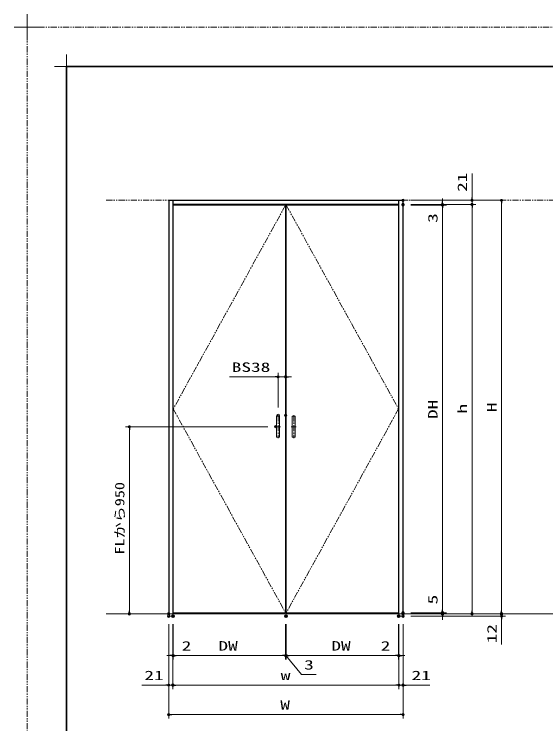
# Model space of a CAD drawing. Units: millimetres, scale not verified. Extents: x -1306 to 1306, y -607 to 607.
# Drawn here: x -1306 to -766, y -113 to 607 of the extents above; entities that cross this region are included whole.
import ezdxf
from ezdxf.enums import TextEntityAlignment as Align

# ---------------------------------------------------------------- set-up
doc = ezdxf.new("R2010")
doc.units = ezdxf.units.MM
doc.header["$LTSCALE"] = 5
doc.header["$PDMODE"] = 32
doc.header["$PDSIZE"] = 2.5
for name, pattern in [('USER1', [2.5, 1.25, -0.25, 0.25, -0.25, 0.25, -0.25]), ('USER2', [0.375, 0.25, -0.125]), ('USER5', [2, 1.25, -0.25, 0.25, -0.25])]:
    doc.linetypes.add(name, pattern=pattern)
for name, color, linetype, lineweight in [('0-1_線(白)', 7, 'Continuous', 30), ('0-2_寸法線', 3, 'Continuous', 13), ('0-3_線(黄)', 2, 'Continuous', 15), ('0-4_線(水)', 4, 'Continuous', 9), ('0-5_二点鎖線', 4, 'USER1', 9), ('0-6_点線(水)', 4, 'USER2', 9), ('0-7_0', 4, 'Continuous', 25), ('0-8_DEFPOINTS', 7, 'Continuous', 5), ('0-C_中心線', 3, 'USER5', 9), ('0-D_陰線', 4, 'USER1', 9), ('0-E_図面枠', 7, 'Continuous', 35), ('0-F_一般', 7, 'Continuous', 5)]:
    doc.layers.add(name, color=color, linetype=linetype, lineweight=lineweight)
doc.styles.add('ＭＳ ゴシック', font='')
doc.styles.get('ＭＳ ゴシック').set_extended_font_data('MS Gothic')

# ---------------------------------------------------------------- blocks, each defined once
blk = doc.blocks.new('_DOT')
at = {"layer": '0-7_0', "color": 3}
blk.add_line((-2.5, 0), (-5, 0), dxfattribs=at)
for points in [[(0, 0), (-2.5, 0), (-2.48, 0.313)], [(0, 0), (-2.48, -0.313), (-2.5, 0)], [(0, 0), (-2.48, 0.313), (-2.421, 0.622)], [(0, 0), (-2.421, -0.622), (-2.48, -0.313)], [(0, 0), (-2.421, 0.622), (-2.324, 0.92)], [(0, 0), (-2.324, -0.92), (-2.421, -0.622)], [(0, 0), (-2.324, 0.92), (-2.191, 1.204)], [(0, 0), (-2.191, -1.204), (-2.324, -0.92)], [(0, 0), (-2.191, 1.204), (-2.023, 1.469)], [(0, 0), (-2.023, -1.469), (-2.191, -1.204)], [(0, 0), (-2.023, 1.469), (-1.822, 1.711)], [(0, 0), (-1.822, -1.711), (-2.023, -1.469)], [(0, 0), (-1.822, 1.711), (-1.594, 1.926)], [(0, 0), (-1.594, -1.926), (-1.822, -1.711)], [(0, 0), (-1.594, 1.926), (-1.34, 2.111)], [(0, 0), (-1.34, -2.111), (-1.594, -1.926)], [(0, 0), (-1.34, 2.111), (-1.064, 2.262)], [(0, 0), (-1.064, -2.262), (-1.34, -2.111)], [(0, 0), (-1.064, 2.262), (-0.773, 2.378)], [(0, 0), (-0.773, -2.378), (-1.064, -2.262)], [(0, 0), (-0.773, 2.378), (-0.468, 2.456)], [(0, 0), (-0.468, -2.456), (-0.773, -2.378)], [(0, 0), (-0.468, 2.456), (-0.157, 2.495)], [(0, 0), (-0.157, -2.495), (-0.468, -2.456)], [(0, 0), (-0.157, 2.495), (0.157, 2.495)], [(0, 0), (0.157, -2.495), (-0.157, -2.495)], [(0, 0), (0.157, 2.495), (0.468, 2.456)], [(0, 0), (0.468, 2.456), (0.773, 2.378)], [(0, 0), (0.773, 2.378), (1.064, 2.262)], [(0, 0), (1.064, 2.262), (1.34, 2.111)], [(0, 0), (1.34, 2.111), (1.594, 1.926)], [(0, 0), (1.594, 1.926), (1.822, 1.711)], [(0, 0), (1.822, 1.711), (2.023, 1.469)], [(0, 0), (2.023, 1.469), (2.191, 1.204)], [(0, 0), (2.191, 1.204), (2.324, 0.92)], [(0, 0), (2.324, 0.92), (2.421, 0.622)], [(0, 0), (2.421, 0.622), (2.48, 0.313)], [(0, 0), (2.48, 0.313), (2.5, 0)], [(0, 0), (0.468, -2.456), (0.157, -2.495)], [(0, 0), (0.773, -2.378), (0.468, -2.456)], [(0, 0), (1.064, -2.262), (0.773, -2.378)], [(0, 0), (1.34, -2.111), (1.064, -2.262)], [(0, 0), (1.594, -1.926), (1.34, -2.111)], [(0, 0), (1.822, -1.711), (1.594, -1.926)], [(0, 0), (2.023, -1.469), (1.822, -1.711)], [(0, 0), (2.191, -1.204), (2.023, -1.469)], [(0, 0), (2.324, -0.92), (2.191, -1.204)], [(0, 0), (2.421, -0.622), (2.324, -0.92)], [(0, 0), (2.48, -0.313), (2.421, -0.622)], [(0, 0), (2.5, 0), (2.48, -0.313)]]:
    blk.add_solid(points, dxfattribs=at)
blk = doc.blocks.new('グループ-13-1')
at = {"layer": '0-F_一般'}
for p, q in [((62041.6, -14029.5), (62041.6, -13365.5)), ((61709.6, -13697.5), (62373.6, -13697.5))]:
    blk.add_line(p, q, dxfattribs=at)

msp = doc.modelspace()

# ---------------------------------------------------------------- linework, layer by layer
at = {"layer": '0-1_線(白)'}
for p, q in [((-1149.282, 418.228), (-1149.282, -1.772)), ((-1149.282, 418.228), (-911.282, 418.228)), ((-1145.082, 418.228), (-1145.082, -1.772)), ((-915.482, -1.772), (-915.482, 418.228)), ((-911.282, -1.772), (-911.282, 418.228)), ((-915.482, 414.028), (-1145.082, 414.028))]:
    msp.add_line(p, q, dxfattribs=at)
at = {"layer": '0-2_寸法線'}
for p, q in [((-841.282, 421.228), (-841.282, 445.562)), ((-903.282, 418.228), (-837.282, 418.228)), ((-903.282, 418.228), (-807.282, 418.228)), ((-871.282, 417.028), (-871.282, 420.028)), ((-841.282, 414.028), (-841.282, 418.228)), ((-1030.582, -0.772), (-1030.582, 413.428)), ((-1029.982, -0.772), (-1029.982, 413.428)), ((-903.282, 414.028), (-837.282, 414.028)), ((-903.282, 414.028), (-867.282, 414.028)), ((-903.282, 414.028), (-837.282, 414.028)), ((-903.282, 413.428), (-867.282, 413.428)), ((-903.282, 413.428), (-867.282, 413.428)), ((-871.282, 414.028), (-871.282, 413.428)), ((-841.282, 411.028), (-841.282, 408.028)), ((-841.282, 411.028), (-841.282, 1.228)), ((-811.282, 415.228), (-811.282, 1.228)), ((-871.282, 410.428), (-871.282, 392.762)), ((-871.282, 410.428), (-871.282, 2.228)), ((-1041.182, 238.928), (-1087.42, 238.928)), ((-1038.182, 207.928), (-1038.182, 242.928)), ((-1030.582, 238.928), (-1038.182, 238.928)), ((-1030.582, 207.928), (-1030.582, 242.928)), ((-1027.582, 238.928), (-1024.582, 238.928)), ((-1048.682, 188.228), (-1193.282, 188.228)), ((-1189.282, 185.228), (-1189.282, 1.228)), ((-871.282, 2.228), (-871.282, 19.895)), ((-811.282, 1.228), (-811.282, 4.228)), ((-1157.282, -1.772), (-1193.282, -1.772)), ((-903.282, -0.772), (-867.282, -0.772)), ((-903.282, -0.772), (-867.282, -0.772)), ((-903.282, -1.772), (-837.282, -1.772)), ((-903.282, -1.772), (-807.282, -1.772)), ((-903.282, -1.772), (-807.282, -1.772)), ((-903.282, -1.772), (-867.282, -1.772)), ((-903.282, -4.172), (-807.282, -4.172)), ((-871.282, -1.772), (-871.282, -0.772)), ((-871.282, -4.772), (-871.282, -7.772)), ((-811.282, -1.772), (-811.282, -4.172)), ((-811.282, -7.172), (-811.282, -32.934)), ((-1149.282, -12.172), (-1149.282, -108.172)), ((-1149.282, -12.172), (-1149.282, -78.172)), ((-1145.082, -12.172), (-1145.082, -78.172)), ((-1145.082, -12.172), (-1145.082, -48.172)), ((-1145.082, -12.172), (-1145.082, -78.172)), ((-1144.682, -12.172), (-1144.682, -48.172)), ((-1144.682, -12.172), (-1144.682, -48.172)), ((-1030.582, -12.172), (-1030.582, -48.172)), ((-1030.582, -12.172), (-1030.582, -48.172)), ((-1029.982, -12.172), (-1029.982, -48.172)), ((-1029.982, -12.172), (-1029.982, -48.172)), ((-915.882, -12.172), (-915.882, -48.172)), ((-915.882, -12.172), (-915.882, -48.172)), ((-915.482, -12.172), (-915.482, -78.172)), ((-915.482, -12.172), (-915.482, -48.172)), ((-915.482, -12.172), (-915.482, -78.172)), ((-911.282, -12.172), (-911.282, -108.172)), ((-911.282, -12.172), (-911.282, -78.172)), ((-1148.082, -44.172), (-1151.082, -44.172)), ((-1145.082, -44.172), (-1144.682, -44.172)), ((-1141.682, -44.172), (-1033.582, -44.172)), ((-1141.682, -44.172), (-1124.015, -44.172)), ((-1033.582, -44.172), (-1036.582, -44.172)), ((-1029.982, -44.172), (-1030.582, -44.172)), ((-1029.982, -44.172), (-1030.582, -44.172)), ((-918.882, -44.172), (-1026.982, -44.172)), ((-1026.982, -44.172), (-1023.982, -44.172)), ((-918.882, -44.172), (-936.548, -44.172)), ((-915.482, -44.172), (-915.882, -44.172)), ((-912.482, -44.172), (-909.482, -44.172)), ((-1152.282, -74.172), (-1176.615, -74.172)), ((-1145.082, -74.172), (-1149.282, -74.172)), ((-918.482, -74.172), (-1142.082, -74.172)), ((-1142.082, -74.172), (-1139.082, -74.172)), ((-918.482, -74.172), (-921.482, -74.172)), ((-915.482, -74.172), (-911.282, -74.172)), ((-908.282, -74.172), (-883.948, -74.172)), ((-914.282, -104.172), (-1146.282, -104.172))]:
    msp.add_line(p, q, dxfattribs=at)
for points in [[(-1039.682, 177.528), (-1036.682, 177.528), (-1036.682, 198.928), (-1039.682, 198.928)], [(-1023.882, 177.528), (-1020.882, 177.528), (-1020.882, 198.928), (-1023.882, 198.928)]]:
    msp.add_lwpolyline(points, close=True, dxfattribs=at)
msp.add_lwpolyline([(-1030.282, -44.172), (-1014.33, -63.381), (-999.663, -63.381)], dxfattribs=at)
at = {"layer": '0-3_線(黄)'}
msp.add_line((-1212.772, -1.772), (-334.746, -1.772), dxfattribs=at)
at = {"layer": '0-4_線(水)'}
for p, q in [((-1030.582, 413.428), (-1144.682, 413.428)), ((-1144.682, -0.772), (-1144.682, 413.428)), ((-1029.983, 413.428), (-915.882, 413.428)), ((-915.882, -0.772), (-915.882, 413.428)), ((-1030.582, -0.772), (-1144.682, -0.772)), ((-915.882, -0.772), (-1029.982, -0.772))]:
    msp.add_line(p, q, dxfattribs=at)
at = {"layer": '0-5_二点鎖線'}
for points in [[(-1030.582, 413.428), (-1144.682, 206.328), (-1030.582, -0.772)], [(-1029.983, 413.428), (-915.882, 206.328), (-1029.982, -0.772)]]:
    msp.add_lwpolyline(points, dxfattribs=at)
at = {"layer": '0-6_点線(水)'}
for p, q in [((-1149.282, -1.772), (-1149.282, -4.172)), ((-1149.282, -4.172), (-1145.082, -4.172)), ((-1145.082, -4.172), (-1145.082, -1.772)), ((-915.482, -4.172), (-915.482, -1.772)), ((-911.282, -4.172), (-915.482, -4.172)), ((-911.282, -1.772), (-911.282, -4.172))]:
    msp.add_line(p, q, dxfattribs=at)
at = {"layer": '0-8_DEFPOINTS'}
for p, q in [((-1252.964, 541.55), (-1252.964, 566.45)), ((-1265.414, 554), (-1240.514, 554))]:
    msp.add_line(p, q, dxfattribs=at)
for p in [(-911.282, 418.228), (-911.282, 414.028), (-911.282, 413.428), (-871.282, 413.428), (-841.282, 414.028), (-1030.582, 238.928), (-1038.182, 199.928), (-1030.582, 199.928), (-1040.682, 188.228), (-911.282, -0.772), (-871.282, -0.772), (-1189.282, -1.772), (-1149.282, -1.772), (-1149.282, -4.172), (-1145.082, -4.172), (-1144.682, -4.172), (-1030.582, -4.172), (-1029.982, -4.172), (-915.882, -4.172), (-915.482, -4.172), (-915.482, -4.172), (-911.282, -1.772), (-911.282, -4.172), (-911.282, -4.172), (-871.282, -1.772), (-841.282, -1.772), (-811.282, -1.772), (-811.282, -1.772), (-1144.682, -44.172), (-1030.582, -44.172), (-1029.982, -44.172), (-915.482, -44.172), (-1145.082, -74.172), (-1145.082, -74.172), (-911.282, -74.172), (-1149.282, -104.172)]:
    msp.add_point(p, dxfattribs=at)
at = {"layer": '0-C_中心線'}
for p, q in [((-1038.182, 199.928), (-1038.182, 176.528)), ((-1022.382, 199.928), (-1022.382, 176.528)), ((-1040.682, 188.228), (-1035.682, 188.228)), ((-1024.882, 188.228), (-1019.882, 188.228))]:
    msp.add_line(p, q, dxfattribs=at)
at = {"layer": '0-D_陰線'}
for p, q in [((387.036, 594), (-1292.964, 594)), ((-1292.964, -594), (-1292.964, 594)), ((-1212.772, 418.228), (-334.746, 418.228))]:
    msp.add_line(p, q, dxfattribs=at)
at = {"layer": '0-E_図面枠'}
msp.add_lwpolyline([(-1252.964, -554), (347.036, -554), (347.036, 554), (-1252.964, 554)], close=True, dxfattribs=at)

# ---------------------------------------------------------------- block references
at = {"layer": '0-2_寸法線', "xscale": 0.6, "yscale": 0.6}
for p, rotation in [((-841.282, 418.228), 270), ((-811.282, 418.228), 90), ((-871.282, 414.028), 270), ((-871.282, 413.428), 90), ((-871.282, 413.428), 90), ((-841.282, 414.028), 90), ((-841.282, 414.028), 90), ((-1030.582, 238.928), 180), ((-1189.282, 188.228), 90), ((-1189.282, -1.772), 270), ((-871.282, -0.772), 270), ((-871.282, -0.772), 270), ((-841.282, -1.772), 270), ((-811.282, -1.772), 270), ((-811.282, -1.772), 270), ((-871.282, -1.772), 90), ((-811.282, -4.172), 90), ((-1144.682, -44.172), 180), ((-1144.682, -44.172), 180), ((-1029.982, -44.172), 180), ((-1029.982, -44.172), 180), ((-915.482, -44.172), 180), ((-1145.082, -74.172), 180), ((-1145.082, -74.172), 180), ((-911.282, -74.172), 180), ((-1149.282, -104.172), 180)]:
    msp.add_blockref('_DOT', p, dxfattribs=dict(at, rotation=rotation))
for p in [(-1038.182, 238.928), (-1145.082, -44.172), (-1030.582, -44.172), (-1030.582, -44.172), (-915.882, -44.172), (-915.882, -44.172), (-1149.282, -74.172), (-915.482, -74.172), (-915.482, -74.172), (-911.282, -104.172)]:
    msp.add_blockref('_DOT', p, dxfattribs=at)
at = {"layer": '0-D_陰線', "xscale": 0.04, "yscale": 0.04}
msp.add_blockref('グループ-13-1', (-3774.629, 1141.9), dxfattribs=at)

# ---------------------------------------------------------------- texts
at = {"layer": '0-2_寸法線', "style": 'ＭＳ ゴシック'}
for s, height, width, p in [('21', 9.604, 1.5, (-843.431, 426.8)), ('3', 9.604, 1.5, (-873.431, 395.333)), ('DH', 9.604, 1.5, (-873.431, 196.09)), ('h', 9.604, 1.5, (-843.431, 201.605)), ('H', 9.604, 1.5, (-813.431, 202.99)), ('FLから950', 9.621, 1.25, (-1191.431, 58.371)), ('5', 9.604, 1.5, (-873.431, 7.8)), ('12', 9.604, 1.5, (-813.431, -31.791))]:
    msp.add_text(s, height=height, rotation=90, dxfattribs=dict(at, width=width)).set_placement(p, align=Align.BOTTOM_LEFT)
at = {"layer": '0-2_寸法線', "style": 'ＭＳ ゴシック', "width": 1.5}
for s, p in [('BS38', (-1085.325, 241.078)), ('2', (-1136.11, -42.022)), ('DW', (-1098.822, -42.022)), ('DW', (-984.122, -42.022)), ('2', (-933.977, -42.022)), ('3', (-1011.758, -61.231)), ('21', (-1174.044, -72.022)), ('w', (-1035.52, -72.022)), ('21', (-902.71, -72.022)), ('W', (-1035.996, -102.022))]:
    msp.add_text(s, height=9.604, dxfattribs=at).set_placement(p, align=Align.BOTTOM_LEFT)

doc.saveas('drawing.dxf')
